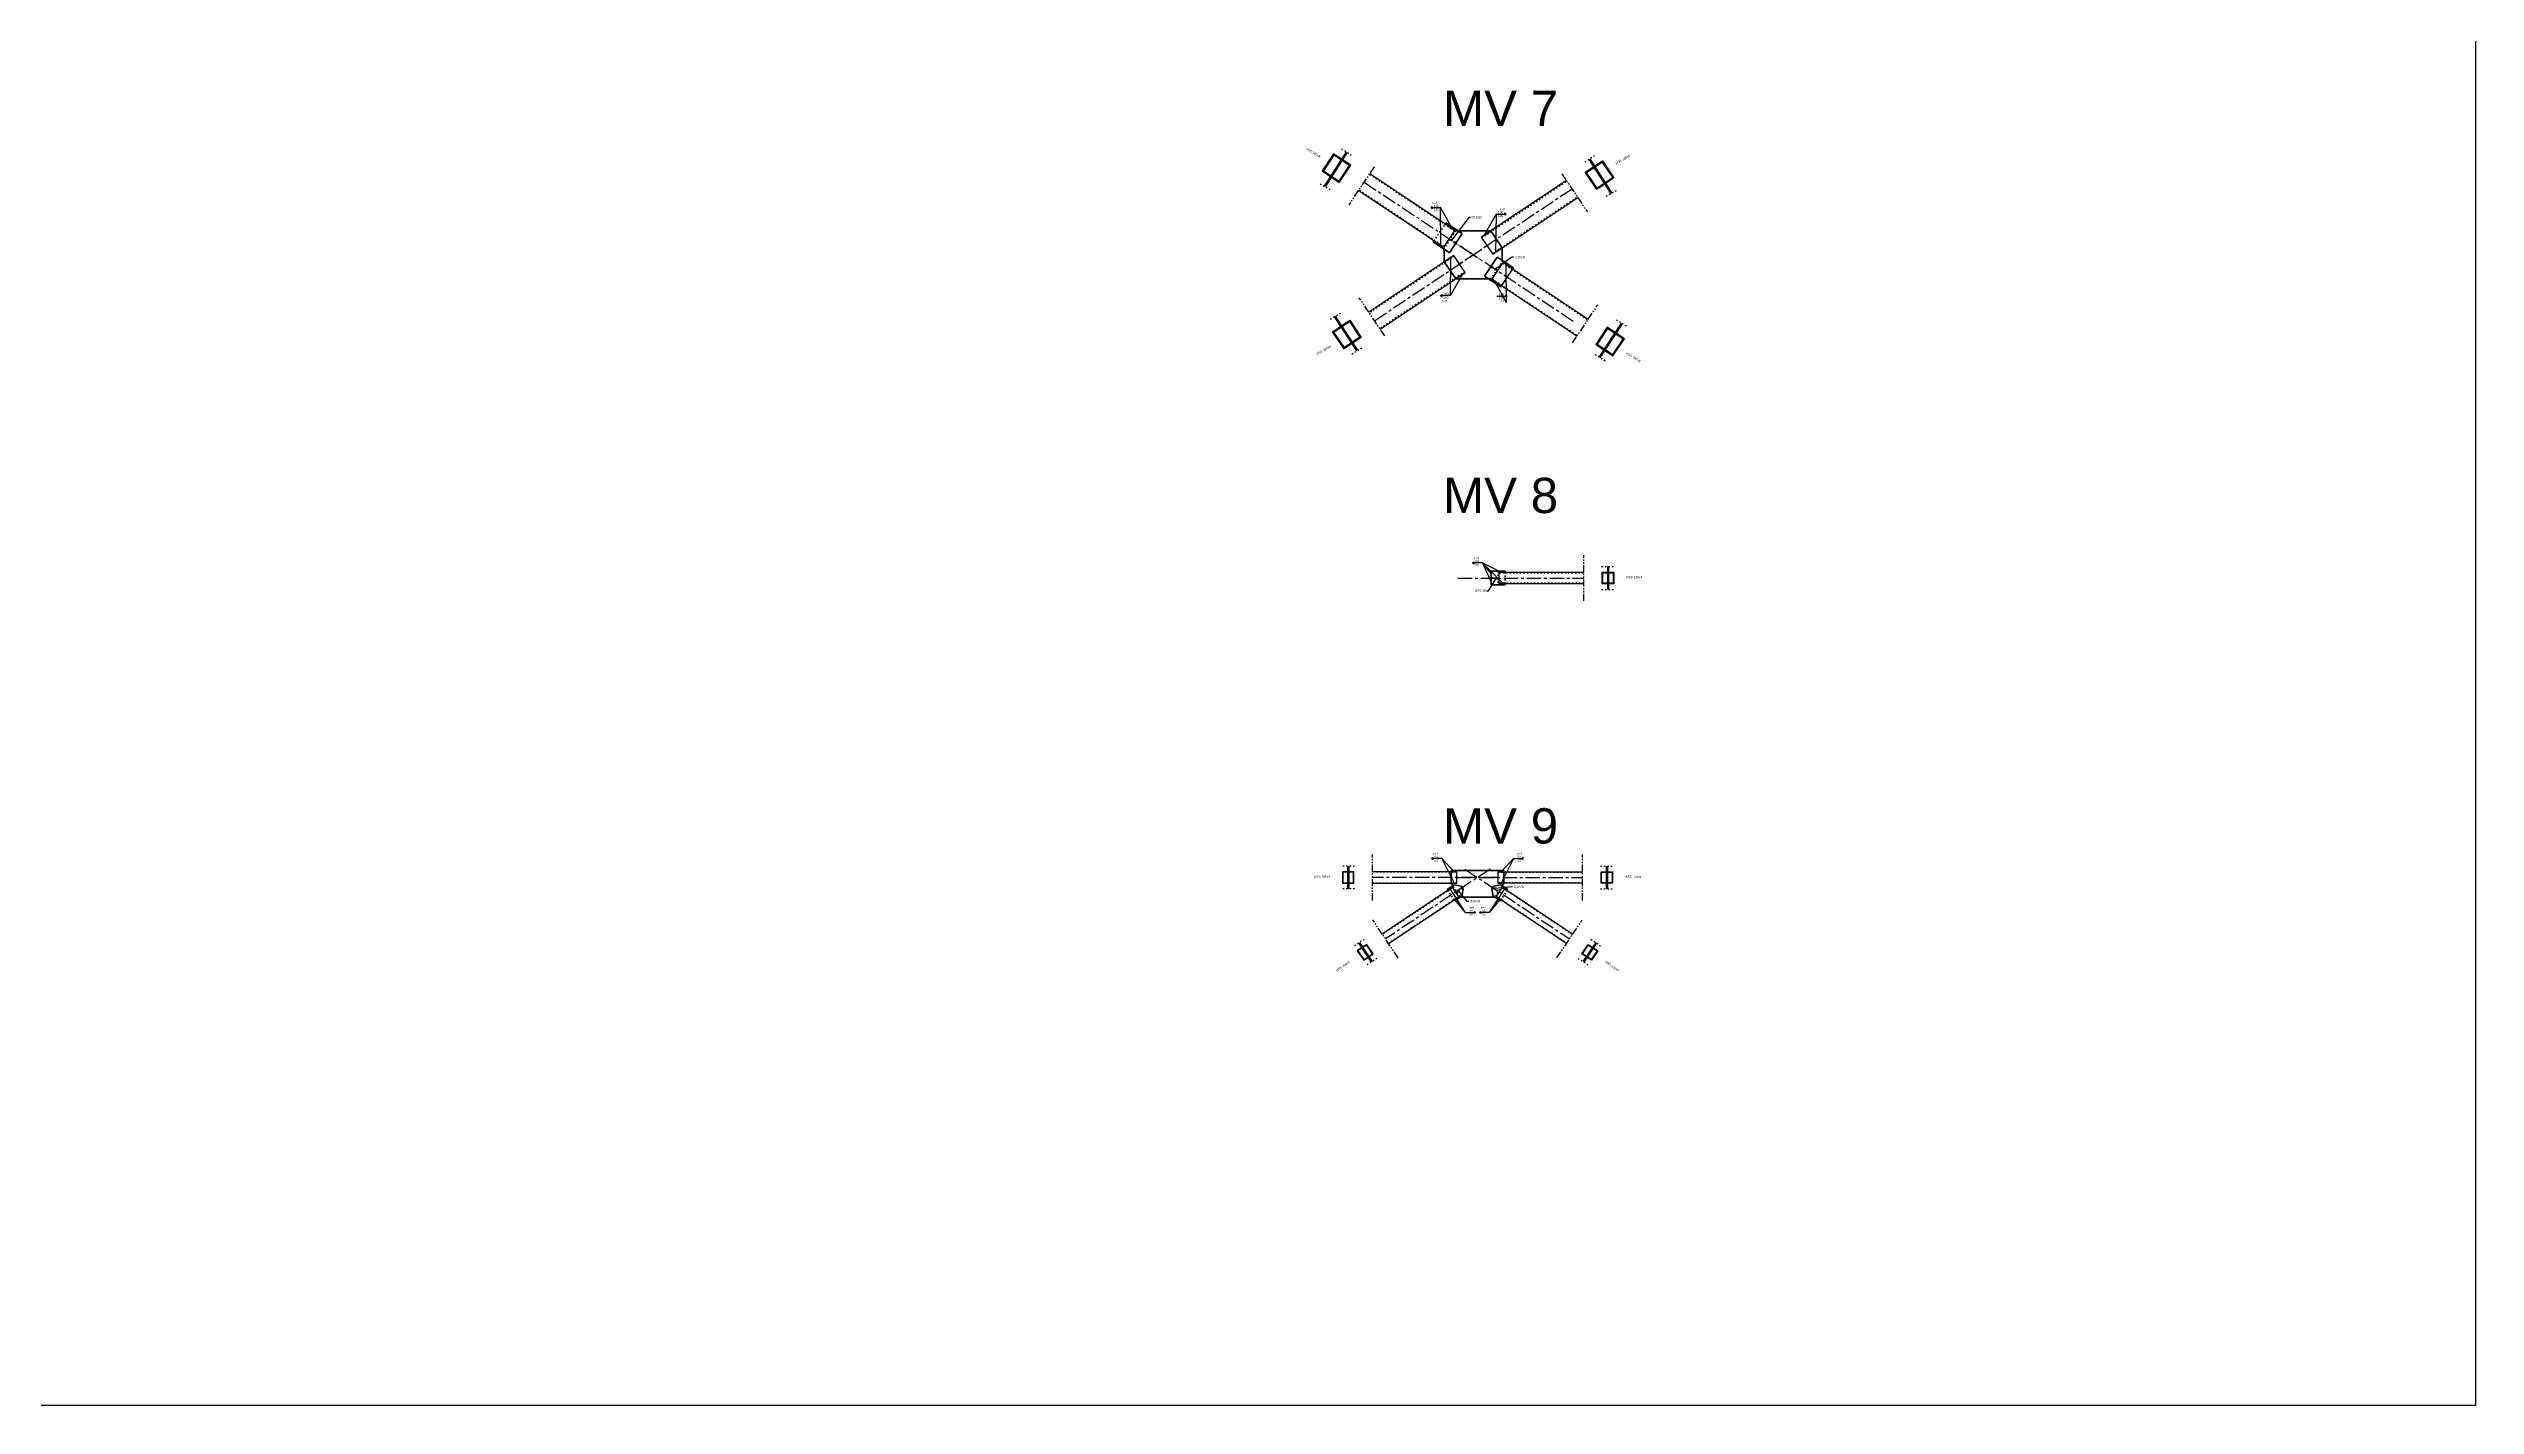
# Model space of a CAD drawing. Header units: inches. Extents: x -15 to 1885144, y -42615 to 866270.
# Drawn here: x 863051 to 884218, y 23281 to 35122 of the extents above; entities that cross this region are included whole.
import ezdxf

# ---------------------------------------------------------------- set-up
doc = ezdxf.new("R2010")
doc.units = ezdxf.units.IN
doc.header["$LTSCALE"] = 100
doc.header["$MEASUREMENT"] = 0
for name, pattern in [('CENTER', [2, 1.25, -0.25, 0.25, -0.25]), ('dash line', [30, 12, -18]), ('PHANTOM2', [1.25, 0.625, -0.125, 0.125, -0.125, 0.125, -0.125])]:
    doc.linetypes.add(name, pattern=pattern)
for name, color, linetype in [('bolt', 1, 'Continuous'), ('sections', 3, 'Continuous'), ('sections Dimensions', 6, 'Continuous')]:
    doc.layers.add(name, color=color, linetype=linetype)
doc.layers.add('gusset plate', color=1, linetype='Continuous', lineweight=35)
doc.layers.add('weld', color=2, linetype='Continuous', lineweight=35)
doc.styles.get("Standard").update_dxf_attribs({"font": 'arial.ttf'})
doc.dimstyles.new('connections', dxfattribs={"dimtxt": 20, "dimasz": 15, "dimexe": 0.0625, "dimexo": 0.0625, "dimgap": 10, "dimtad": 0, "dimtih": 1, "dimtoh": 1, "dimzin": 0, "dimdsep": 46, "dimtxsty": 'Standard', "dimblk": 'OBLIQUE', "dimcen": 0.09, "dimse1": 1, "dimse2": 1, "dimclrd": 256, "dimclre": 256, "dimclrt": 256, "dimadec": 0, "dimazin": 0, "dimtfac": 1, "dimtofl": 0, "dimtmove": 0, "dimatfit": 3, "dimfxl": 1, "dimtfillclr": 256, "dimtolj": 1, "dimtzin": 0, "dimlwe": -1, "dimarcsym": 0})

# ---------------------------------------------------------------- blocks, each defined once
blk = doc.blocks.new('_Oblique')
at = {"color": 0, "linetype": 'ByBlock', "lineweight": -2}
blk.add_line((-0.5, -0.5), (0.5, 0.5), dxfattribs=at)
blk = doc.blocks.new('*D810')
at = {"layer": 'Defpoints', "color": 0, "ltscale": 10, "transparency": 16777216}
for p in [(875677, 30497), (875682, 30505)]:
    blk.add_point(p, dxfattribs=at)
at = {"layer": 'sections Dimensions', "lineweight": -2, "ltscale": 10, "transparency": 16777216}
for p, q in [((875609, 30391), (875677, 30497)), ((875594, 30391), (875609, 30391))]:
    blk.add_line(p, q, dxfattribs=at)
at = {"layer": 'sections Dimensions', "ltscale": 10, "transparency": 16777216}
blk.add_line((875680, 30501), (875680, 30501), dxfattribs=at)
blk.add_line((875680, 30501), (875680, 30501), dxfattribs=at)
at = {"layer": 'sections Dimensions', "lineweight": -2, "ltscale": 10, "transparency": 16777216, "xscale": 15, "yscale": 15, "zscale": 15, "rotation": 57.33730179351284}
blk.add_blockref('_Oblique', (875677, 30497), dxfattribs=at)
at = {"layer": 'sections Dimensions', "ltscale": 10, "transparency": 16777216, "insert": (875539, 30391), "char_height": 20, "attachment_point": 5}
blk.add_mtext('\\A1;∅10.00', dxfattribs=at)
blk = doc.blocks.new('*D811')
at = {"layer": 'Defpoints', "color": 0, "ltscale": 10, "transparency": 16777216}
for p in [(875290, 33452), (875284, 33444)]:
    blk.add_point(p, dxfattribs=at)
at = {"layer": 'sections Dimensions', "ltscale": 10, "transparency": 16777216}
blk.add_line((875287, 33448), (875287, 33448), dxfattribs=at)
blk.add_line((875287, 33448), (875287, 33448), dxfattribs=at)
at = {"layer": 'sections Dimensions', "lineweight": -2, "ltscale": 10, "transparency": 16777216}
for p, q in [((875439, 33649), (875290, 33452)), ((875454, 33649), (875439, 33649))]:
    blk.add_line(p, q, dxfattribs=at)
at = {"layer": 'sections Dimensions', "lineweight": -2, "ltscale": 10, "transparency": 16777216, "xscale": 15, "yscale": 15, "zscale": 15, "rotation": 232.8536529259639}
blk.add_blockref('_Oblique', (875290, 33452), dxfattribs=at)
at = {"layer": 'sections Dimensions', "ltscale": 10, "transparency": 16777216, "insert": (875508, 33649), "char_height": 20, "attachment_point": 5}
blk.add_mtext('\\A1;∅10.00', dxfattribs=at)
blk = doc.blocks.new('*D812')
at = {"layer": 'Defpoints', "color": 0, "ltscale": 10, "transparency": 16777216}
for p in [(875664, 33191), (875672, 33197)]:
    blk.add_point(p, dxfattribs=at)
at = {"layer": 'sections Dimensions', "lineweight": -2, "ltscale": 10, "transparency": 16777216}
for p, q in [((875814, 33300), (875672, 33197)), ((875829, 33300), (875814, 33300))]:
    blk.add_line(p, q, dxfattribs=at)
at = {"layer": 'sections Dimensions', "ltscale": 10, "transparency": 16777216}
blk.add_line((875668, 33194), (875668, 33194), dxfattribs=at)
blk.add_line((875668, 33194), (875668, 33194), dxfattribs=at)
at = {"layer": 'sections Dimensions', "lineweight": -2, "ltscale": 10, "transparency": 16777216, "xscale": 15, "yscale": 15, "zscale": 15, "rotation": 215.9445511294584}
blk.add_blockref('_Oblique', (875672, 33197), dxfattribs=at)
at = {"layer": 'sections Dimensions', "ltscale": 10, "transparency": 16777216, "insert": (875884, 33300), "char_height": 20, "attachment_point": 5}
blk.add_mtext('\\A1;∅10.00', dxfattribs=at)
blk = doc.blocks.new('*D813')
at = {"layer": 'Defpoints', "color": 0, "ltscale": 10, "transparency": 16777216}
for p in [(875341, 27778), (875348, 27771)]:
    blk.add_point(p, dxfattribs=at)
at = {"layer": 'sections Dimensions', "ltscale": 10, "transparency": 16777216}
blk.add_line((875345, 27775), (875345, 27775), dxfattribs=at)
blk.add_line((875345, 27775), (875345, 27775), dxfattribs=at)
at = {"layer": 'sections Dimensions', "lineweight": -2, "ltscale": 10, "transparency": 16777216}
for p, q in [((875423, 27680), (875348, 27771)), ((875438, 27680), (875423, 27680))]:
    blk.add_line(p, q, dxfattribs=at)
at = {"layer": 'sections Dimensions', "lineweight": -2, "ltscale": 10, "transparency": 16777216, "xscale": 15, "yscale": 15, "zscale": 15, "rotation": 129.5961557500444}
blk.add_blockref('_Oblique', (875348, 27771), dxfattribs=at)
at = {"layer": 'sections Dimensions', "ltscale": 10, "transparency": 16777216, "insert": (875492, 27680), "char_height": 20, "attachment_point": 5}
blk.add_mtext('\\A1;∅10.00', dxfattribs=at)
blk = doc.blocks.new('*D826')
at = {"layer": 'Defpoints', "color": 0, "ltscale": 10, "transparency": 16777216}
for p in [(875655, 27791), (875665, 27792)]:
    blk.add_point(p, dxfattribs=at)
at = {"layer": 'sections Dimensions', "ltscale": 10, "transparency": 16777216}
for p in [(875659, 27791), (875660, 27791)]:
    blk.add_line(p, (875660, 27791), dxfattribs=at)
at = {"layer": 'sections Dimensions', "lineweight": -2, "ltscale": 10, "transparency": 16777216}
blk.add_line((875821, 27807), (875665, 27792), dxfattribs=at)
at = {"layer": 'sections Dimensions', "lineweight": -2, "ltscale": 10, "transparency": 16777216, "xscale": 15, "yscale": 15, "zscale": 15, "rotation": 185.3960101603359}
blk.add_blockref('_Oblique', (875665, 27792), dxfattribs=at)
at = {"layer": 'sections Dimensions', "ltscale": 10, "transparency": 16777216, "insert": (875876, 27807), "char_height": 20, "attachment_point": 5}
blk.add_mtext('\\A1;∅10.00', dxfattribs=at)

msp = doc.modelspace()

# ---------------------------------------------------------------- linework, layer by layer
at = {"layer": 'bolt', "ltscale": 10}
for centre in [(875287.131, 33448.392), (875312.093, 33431.751), (875643.272, 33210.965), (875668.234, 33194.324), (875649.703, 30501.197), (875679.703, 30501.197), (875344.641, 27774.611), (875369.603, 27791.252), (875659.526, 27791.252), (875684.487, 27774.611)]:
    msp.add_circle(centre, 5, dxfattribs=at)
at = {"layer": 'gusset plate', "linetype": 'dash line', "ltscale": 0.01}
for p, q in [((875133.202, 33442.845), (875233.048, 33592.614)), ((875324.574, 33531.597), (875224.728, 33381.828)), ((875630.791, 33111.119), (875730.637, 33260.888)), ((875822.163, 33199.871), (875716.77, 33041.781)), ((875694.703, 30561.197), (875694.703, 30441.197)), ((875754.703, 30451.197), (875754.703, 30551.197)), ((875309.972, 27691.406), (875254.502, 27774.611)), ((875359.895, 27724.688), (875304.425, 27807.893)), ((875669.233, 27724.688), (875724.703, 27807.893)), ((875719.156, 27691.406), (875780.173, 27782.931))]:
    msp.add_line(p, q, dxfattribs=at)
at = {"layer": 'gusset plate', "ltscale": 10}
for p, q in [((875233.048, 33592.614), (875238.595, 33600.935)), ((875238.595, 33600.935), (875380.044, 33506.635)), ((875380.044, 33506.635), (875269.104, 33340.225)), ((875324.574, 33531.597), (875630.791, 33531.597)), ((875630.791, 33531.597), (875730.637, 33381.828)), ((875133.202, 33442.845), (875127.655, 33434.524)), ((875127.655, 33434.524), (875269.104, 33340.225)), ((875224.728, 33260.888), (875224.728, 33381.828)), ((875324.574, 33111.119), (875224.728, 33260.888)), ((875686.261, 33302.49), (875575.321, 33136.08)), ((875827.71, 33208.191), (875686.261, 33302.49)), ((875730.637, 33381.828), (875730.637, 33260.888)), ((875630.791, 33111.119), (875324.574, 33111.119)), ((875716.77, 33041.781), (875575.321, 33136.08)), ((875822.163, 33199.871), (875827.71, 33208.191)), ((875754.703, 30561.197), (875634.703, 30561.197)), ((875634.703, 30561.197), (875634.703, 30441.197)), ((875754.703, 30551.197), (875754.703, 30561.197)), ((875634.703, 30441.197), (875754.703, 30441.197)), ((875754.703, 30441.197), (875754.703, 30451.197)), ((875744.703, 27947.893), (875284.425, 27947.893)), ((875284.425, 27947.893), (875284.425, 27937.893)), ((875744.703, 27937.893), (875744.703, 27947.893)), ((875248.955, 27782.931), (875311.359, 27824.534)), ((875254.502, 27774.611), (875248.955, 27782.931)), ((875284.425, 27937.893), (875284.425, 27837.893)), ((875298.878, 27816.213), (875284.425, 27837.893)), ((875304.425, 27807.893), (875298.878, 27816.213)), ((875311.359, 27824.534), (875374.034, 27811.646)), ((875374.034, 27811.646), (875390.132, 27787.499)), ((875377.923, 27724.688), (875390.132, 27787.499)), ((875655.094, 27811.646), (875638.996, 27787.499)), ((875651.205, 27724.688), (875638.996, 27787.499)), ((875717.769, 27824.534), (875655.094, 27811.646)), ((875780.173, 27782.931), (875717.769, 27824.534)), ((875724.703, 27807.893), (875730.25, 27816.213)), ((875730.25, 27816.213), (875744.703, 27837.893)), ((875744.703, 27837.893), (875744.703, 27937.893)), ((875309.972, 27691.406), (875315.519, 27683.085)), ((875315.519, 27683.085), (875377.923, 27724.688)), ((875359.895, 27724.688), (875365.442, 27716.367)), ((875365.442, 27716.367), (875663.686, 27716.367)), ((875713.609, 27683.085), (875651.205, 27724.688)), ((875669.233, 27724.688), (875663.686, 27716.367)), ((875719.156, 27691.406), (875713.609, 27683.085))]:
    msp.add_line(p, q, dxfattribs=at)
at = {"layer": 'sections', "ltscale": 10}
for p, q in [((874370.108, 34220.425), (874176.999, 33921.747)), ((874378.506, 34214.996), (874185.397, 33916.318)), ((876485.334, 34153.979), (876678.443, 33855.301)), ((876493.732, 34159.408), (876686.841, 33860.73)), ((875216.407, 33387.375), (874474.563, 33881.938)), ((874574.409, 34031.707), (875316.253, 33537.144)), ((876289.431, 33970.69), (875547.586, 33476.127)), ((875647.432, 33326.358), (876389.277, 33820.921)), ((875316.253, 33537.144), (875216.407, 33387.375)), ((875547.586, 33476.127), (875647.432, 33326.358)), ((875307.933, 33316.358), (874566.088, 32821.795)), ((875407.779, 33166.589), (875307.933, 33316.358)), ((875639.112, 33105.572), (875738.958, 33255.341)), ((875738.958, 33255.341), (876480.802, 32760.778)), ((874665.934, 32672.026), (875407.779, 33166.589)), ((876380.956, 32611.009), (875639.112, 33105.572)), ((875716.77, 33041.781), (875822.163, 33199.871)), ((874461.634, 32483.308), (874268.525, 32781.986)), ((874470.031, 32488.737), (874276.922, 32787.415)), ((876576.859, 32427.72), (876769.968, 32726.398)), ((876585.257, 32422.291), (876778.366, 32720.969)), ((875704.703, 30551.197), (876440.358, 30551.197)), ((875704.703, 30451.197), (875704.703, 30551.197)), ((876647.28, 30601.197), (876647.28, 30401.197)), ((876657.28, 30601.197), (876657.28, 30401.197)), ((876440.358, 30451.197), (875704.703, 30451.197)), ((874381.848, 27987.893), (874381.848, 27787.893)), ((874391.848, 27987.893), (874391.848, 27787.893)), ((876637.28, 27987.893), (876637.28, 27787.893)), ((876647.28, 27987.893), (876647.28, 27787.893)), ((875334.425, 27937.893), (874598.77, 27937.893)), ((874598.77, 27837.893), (875334.425, 27837.893)), ((875296.105, 27802.346), (874684.003, 27394.277)), ((875351.575, 27719.141), (875296.105, 27802.346)), ((875334.425, 27837.893), (875334.425, 27937.893)), ((875677.553, 27719.141), (875733.023, 27802.346)), ((875694.703, 27937.893), (876430.358, 27937.893)), ((875694.703, 27837.893), (875694.703, 27937.893)), ((876430.358, 27837.893), (875694.703, 27837.893)), ((875733.023, 27802.346), (876345.126, 27394.277)), ((874739.473, 27311.072), (875351.575, 27719.141)), ((876289.656, 27311.072), (875677.553, 27719.141)), ((874475.778, 27315.553), (874586.718, 27149.143)), ((874484.098, 27321.1), (874595.038, 27154.69)), ((876545.03, 27321.1), (876434.09, 27154.69)), ((876553.35, 27315.553), (876442.41, 27149.143))]:
    msp.add_line(p, q, dxfattribs=at)
at = {"layer": 'sections', "linetype": 'dash line', "ltscale": 0.01}
for p, q in [((874328.12, 34247.573), (874420.494, 34187.848)), ((876535.72, 34186.556), (876443.346, 34126.831)), ((874141.456, 33942.307), (874236.673, 33887.228)), ((875220.845, 33394.031), (874479, 33888.594)), ((875311.816, 33530.488), (874569.971, 34025.051)), ((875552.024, 33469.471), (876293.868, 33964.034)), ((876722.384, 33881.29), (876627.167, 33826.211)), ((875642.995, 33333.014), (876384.839, 33827.577)), ((875312.37, 33309.702), (874570.526, 32815.139)), ((875734.52, 33248.685), (876476.365, 32754.122)), ((875403.341, 33173.245), (874661.497, 32678.682)), ((875643.549, 33112.228), (876385.394, 32617.665)), ((874232.981, 32761.425), (874328.198, 32816.505)), ((876813.91, 32700.408), (876718.692, 32755.488)), ((874419.645, 32456.16), (874512.02, 32515.884)), ((876627.245, 32395.143), (876534.871, 32454.867)), ((875704.703, 30547.197), (876440.358, 30547.197)), ((876597.28, 30601.197), (876707.28, 30601.197)), ((876440.358, 30455.197), (875704.703, 30455.197)), ((876597.28, 30401.197), (876707.28, 30401.197)), ((874441.848, 27987.893), (874331.848, 27987.893)), ((876587.28, 27987.893), (876697.28, 27987.893)), ((874441.848, 27787.893), (874331.848, 27787.893)), ((875334.425, 27933.893), (874598.77, 27933.893)), ((874598.77, 27841.893), (875334.425, 27841.893)), ((875298.324, 27799.017), (874686.221, 27390.949)), ((875694.703, 27933.893), (876430.358, 27933.893)), ((876430.358, 27841.893), (875694.703, 27841.893)), ((875730.805, 27799.017), (876342.907, 27390.949)), ((876587.28, 27787.893), (876697.28, 27787.893)), ((874737.254, 27314.401), (875349.356, 27722.469)), ((876291.875, 27314.401), (875679.772, 27722.469)), ((874525.701, 27348.835), (874434.175, 27287.818)), ((876503.427, 27348.835), (876594.953, 27287.818)), ((874636.641, 27182.425), (874545.115, 27121.408)), ((876392.487, 27182.425), (876484.013, 27121.408))]:
    msp.add_line(p, q, dxfattribs=at)
at = {"layer": 'sections', "linetype": 'PHANTOM2'}
for p, q in [((874613.238, 34089.951), (874391.358, 33757.13)), ((876250.602, 34028.933), (876472.482, 33696.113)), ((874704.763, 32613.782), (874482.883, 32946.602)), ((876342.127, 32552.765), (876564.007, 32885.585)), ((876440.358, 30301.197), (876440.358, 30701.197)), ((874598.77, 27687.893), (874598.77, 28087.893)), ((876430.358, 27687.893), (876430.358, 28087.893)), ((874822.678, 27186.265), (874600.798, 27519.085)), ((876206.451, 27186.265), (876428.331, 27519.085))]:
    msp.add_line(p, q, dxfattribs=at)
at = {"layer": 'sections', "linetype": 'CENTER'}
for p, q in [((874524.486, 33956.822), (875527.731, 33287.993)), ((876339.354, 33895.805), (875336.109, 33226.976)), ((874616.011, 32746.91), (875619.256, 33415.74)), ((876347.674, 32741.363), (875344.43, 33410.193)), ((875344.014, 30501.197), (876440.358, 30501.197)), ((875623.951, 27960.817), (874711.738, 27352.675)), ((875405.177, 27960.817), (876317.391, 27352.675)), ((875695.114, 27887.893), (874598.77, 27887.893)), ((875334.014, 27887.893), (876430.358, 27887.893))]:
    msp.add_line(p, q, dxfattribs=at)
at = {"layer": 'sections'}
msp.add_lwpolyline([(842209.618, 87263.057), (884218.467, 87263.057), (884218.467, 23280.578), (842209.618, 23280.578)], close=True, dxfattribs=at)
at = {"layer": 'sections', "ltscale": 10}
for points in [[(874159.397, 34053.39), (874309.166, 33953.544), (874409.012, 34103.313), (874259.243, 34203.159)], [(874170.491, 34055.609), (874306.948, 33964.638), (874397.918, 34101.094), (874261.462, 34192.065)], [(876704.442, 33992.373), (876554.673, 33892.527), (876454.827, 34042.296), (876604.596, 34142.142)], [(876693.348, 33994.592), (876556.892, 33903.621), (876465.921, 34040.077), (876602.377, 34131.048)], [(874250.923, 32650.343), (874400.692, 32750.189), (874500.538, 32600.42), (874350.769, 32500.574)], [(874262.017, 32648.124), (874398.473, 32739.095), (874489.444, 32602.639), (874352.988, 32511.668)], [(876795.968, 32589.326), (876646.199, 32689.172), (876546.353, 32539.403), (876696.122, 32439.557)], [(876784.874, 32587.107), (876648.418, 32678.078), (876557.447, 32541.622), (876693.903, 32450.651)]]:
    msp.add_lwpolyline(points, close=True, dxfattribs=at)
for points in [[(876647.28, 30451.197), (876602.28, 30451.197), (876602.28, 30551.197), (876647.28, 30551.197)], [(876647.28, 30455.197), (876606.28, 30455.197), (876606.28, 30547.197), (876647.28, 30547.197)], [(876657.28, 30551.197), (876702.28, 30551.197), (876702.28, 30451.197), (876657.28, 30451.197)], [(876657.28, 30547.197), (876698.28, 30547.197), (876698.28, 30455.197), (876657.28, 30455.197)], [(874381.848, 27937.893), (874336.848, 27937.893), (874336.848, 27837.893), (874381.848, 27837.893)], [(874381.848, 27933.893), (874340.848, 27933.893), (874340.848, 27841.893), (874381.848, 27841.893)], [(874391.848, 27837.893), (874436.848, 27837.893), (874436.848, 27937.893), (874391.848, 27937.893)], [(874391.848, 27841.893), (874432.848, 27841.893), (874432.848, 27933.893), (874391.848, 27933.893)], [(876637.28, 27837.893), (876592.28, 27837.893), (876592.28, 27937.893), (876637.28, 27937.893)], [(876637.28, 27841.893), (876596.28, 27841.893), (876596.28, 27933.893), (876637.28, 27933.893)], [(876647.28, 27937.893), (876692.28, 27937.893), (876692.28, 27837.893), (876647.28, 27837.893)], [(876647.28, 27933.893), (876688.28, 27933.893), (876688.28, 27841.893), (876647.28, 27841.893)], [(874503.513, 27273.951), (874466.071, 27248.989), (874521.541, 27165.784), (874558.983, 27190.746)], [(874505.732, 27270.623), (874471.618, 27247.88), (874522.65, 27171.331), (874556.764, 27194.074)], [(874567.303, 27196.293), (874604.746, 27221.254), (874549.276, 27304.459), (874511.833, 27279.498)], [(874565.085, 27199.621), (874599.199, 27222.364), (874548.166, 27298.912), (874514.052, 27276.17)], [(876461.825, 27196.293), (876424.383, 27221.254), (876479.853, 27304.459), (876517.295, 27279.498)], [(876464.044, 27199.621), (876429.93, 27222.364), (876480.962, 27298.912), (876515.076, 27276.17)], [(876525.615, 27273.951), (876563.058, 27248.989), (876507.588, 27165.784), (876470.145, 27190.746)], [(876523.397, 27270.623), (876557.511, 27247.88), (876506.478, 27171.331), (876472.364, 27194.074)]]:
    msp.add_lwpolyline(points, dxfattribs=at)
at = {"layer": 'sections Dimensions'}
for p, q in [((875108.798, 33732.695), (875118.798, 33742.695)), ((875196.225, 33732.695), (875108.798, 33732.695)), ((875108.798, 33732.695), (875118.798, 33722.695)), ((875118.798, 33732.695), (875118.798, 33742.695)), ((875118.798, 33732.695), (875118.798, 33722.695)), ((875675.935, 33677.225), (875763.362, 33677.225)), ((875763.362, 33677.225), (875753.362, 33687.225)), ((875753.362, 33677.225), (875753.362, 33687.225)), ((875763.362, 33677.225), (875753.362, 33667.225)), ((875753.362, 33677.225), (875753.362, 33667.225)), ((875192.003, 32965.491), (875202.003, 32975.491)), ((875279.43, 32965.491), (875192.003, 32965.491)), ((875192.003, 32965.491), (875202.003, 32955.491)), ((875202.003, 32965.491), (875202.003, 32975.491)), ((875202.003, 32965.491), (875202.003, 32955.491)), ((875684.256, 32959.944), (875771.683, 32959.944)), ((875771.683, 32959.944), (875761.683, 32969.944)), ((875761.683, 32959.944), (875761.683, 32969.944)), ((875771.683, 32959.944), (875761.683, 32949.944)), ((875761.683, 32959.944), (875761.683, 32949.944)), ((875471.638, 30633.55), (875481.638, 30643.55)), ((875559.065, 30633.55), (875471.638, 30633.55)), ((875471.638, 30633.55), (875481.638, 30623.55)), ((875481.638, 30633.55), (875481.638, 30643.55)), ((875481.638, 30633.55), (875481.638, 30623.55)), ((875114.498, 28053.179), (875124.498, 28063.179)), ((875201.925, 28053.179), (875114.498, 28053.179)), ((875114.498, 28053.179), (875124.498, 28043.179)), ((875124.498, 28053.179), (875124.498, 28063.179)), ((875124.498, 28053.179), (875124.498, 28043.179)), ((875827.203, 28053.179), (875914.63, 28053.179)), ((875914.63, 28053.179), (875904.63, 28063.179)), ((875904.63, 28053.179), (875904.63, 28063.179)), ((875914.63, 28053.179), (875904.63, 28043.179)), ((875904.63, 28053.179), (875904.63, 28043.179)), ((875410.147, 27582.721), (875497.574, 27582.721)), ((875497.574, 27582.721), (875487.574, 27592.721)), ((875487.574, 27582.721), (875487.574, 27592.721)), ((875497.574, 27582.721), (875487.574, 27572.721)), ((875487.574, 27582.721), (875487.574, 27572.721)), ((875531.555, 27582.721), (875541.555, 27592.721)), ((875618.982, 27582.721), (875531.555, 27582.721)), ((875531.555, 27582.721), (875541.555, 27572.721)), ((875541.555, 27582.721), (875541.555, 27592.721)), ((875541.555, 27582.721), (875541.555, 27572.721))]:
    msp.add_line(p, q, dxfattribs=at)
at = {"layer": 'sections Dimensions', "ltscale": 10}
for p, q in [((875187.904, 33738.242), (875291.292, 33553.785)), ((875187.904, 33738.242), (875191.446, 33404.016)), ((875675.935, 33677.225), (875572.548, 33492.768)), ((875675.935, 33677.225), (875672.394, 33342.999)), ((875279.43, 32965.491), (875282.971, 33299.717)), ((875767.461, 32904.474), (875763.919, 33238.7)), ((875279.43, 32965.491), (875382.817, 33149.948)), ((875767.461, 32904.474), (875664.073, 33088.931)), ((875559.065, 30633.55), (875634.703, 30536.197)), ((875559.065, 30633.55), (875634.703, 30466.197)), ((875559.065, 30633.55), (875719.703, 30551.197)), ((875559.065, 30633.55), (875740.069, 30451.197)), ((875201.925, 28053.179), (875309.425, 27837.893)), ((875201.925, 28053.179), (875309.425, 27937.893)), ((875827.203, 28053.179), (875719.703, 27837.893)), ((875827.203, 28053.179), (875719.703, 27937.893)), ((875410.147, 27582.721), (875275.304, 27788.478)), ((875618.982, 27582.721), (875753.825, 27788.478)), ((875410.147, 27582.721), (875315.89, 27695.35)), ((875618.982, 27582.721), (875713.239, 27695.35))]:
    msp.add_line(p, q, dxfattribs=at)
at = {"layer": 'weld', "ltscale": 10}
for p, q in [((875316.253, 33537.144), (875233.048, 33592.614)), ((875547.586, 33476.127), (875630.791, 33531.597)), ((875216.407, 33387.375), (875133.202, 33442.845)), ((875307.933, 33316.358), (875224.728, 33260.888)), ((875647.432, 33326.358), (875730.637, 33381.828)), ((875738.958, 33255.341), (875822.163, 33199.871)), ((875407.779, 33166.589), (875324.574, 33111.119)), ((875639.112, 33105.572), (875722.317, 33050.102)), ((875634.703, 30561.197), (875634.703, 30511.197)), ((875634.703, 30441.197), (875634.703, 30491.197)), ((875704.703, 30551.197), (875754.703, 30551.197)), ((875704.703, 30451.197), (875754.703, 30451.197)), ((875296.105, 27802.346), (875254.502, 27774.611)), ((875334.425, 27937.893), (875284.425, 27937.893)), ((875334.425, 27837.893), (875284.425, 27837.893)), ((875694.703, 27937.893), (875744.703, 27937.893)), ((875694.703, 27837.893), (875744.703, 27837.893)), ((875733.023, 27802.346), (875774.626, 27774.611)), ((875351.575, 27719.141), (875309.972, 27691.406)), ((875677.553, 27719.141), (875719.156, 27691.406))]:
    msp.add_line(p, q, dxfattribs=at)

# ---------------------------------------------------------------- texts
at = {"layer": 'sections', "ltscale": 10}
for s, p in [('MV 7', (875213.755, 34446.327)), ('MV 8', (875213.755, 31068.293)), ('MV 9', (875213.755, 28184.369))]:
    msp.add_text(s, height=307.9287, dxfattribs=at).set_placement(p)
at = {"layer": 'sections Dimensions', "linetype": 'dash line'}
for s, rotation, p in [('HSS 180x8', 328.9725636, (874014.665, 34242.834)), ('HSS 180x8', 31.0274364, (876727.195, 34108.445)), ('HSS 180x8', 31.0274364, (874116.5, 32443.76)), ('HSS 180x8', 328.9725636, (876808.411, 32456.116)), ('HSS 100x4', 359.0201379, (876809.812, 30500.212)), ('HSS 100x4', 0.9798621, (874087.113, 27884.475)), ('HSS 100x4', 359.0201379, (876799.812, 27886.908)), ('HSS 100x4', 34.6699296, (874287.909, 27066.015)), ('HSS 100x4', 325.3300704, (876624.249, 27146.919))]:
    msp.add_text(s, height=20, rotation=rotation, dxfattribs=at).set_placement(p)
for s, p in [('s=8', (875118.95, 33766.668)), ('100', (875131.425, 33738.767)), ('100', (875131.425, 33706.881)), ('100', (875692.413, 33683.297)), ('100', (875692.413, 33651.411)), ('s=8', (875707.753, 33711.198)), ('s=8', (875202.155, 32911.778)), ('100', (875214.63, 32971.564)), ('100', (875214.63, 32939.678)), ('100', (875700.733, 32966.017)), ('100', (875700.733, 32934.131)), ('s=8', (875716.074, 32906.231)), ('s=4', (875481.79, 30667.523)), ('50', (875494.266, 30639.622)), ('50', (875494.266, 30607.737)), ('s=4', (875124.65, 28087.152)), ('50', (875137.126, 28059.251)), ('50', (875137.126, 28027.366)), ('s=4', (875859.144, 28087.152)), ('50', (875861.102, 28059.251)), ('50', (875861.102, 28027.366)), ('s=4', (875442.088, 27616.694)), ('50', (875444.046, 27588.794)), ('50', (875444.046, 27556.908)), ('s=4', (875541.707, 27616.694)), ('50', (875554.182, 27588.794)), ('50', (875554.182, 27556.908))]:
    msp.add_text(s, height=20, dxfattribs=at).set_placement(p)

# ---------------------------------------------------------------- dimensions: what is measured, and where the dimension line sits
at = {"layer": 'sections Dimensions', "ltscale": 10}
for p1, p2, picture, middle in [((875284.112, 33444.406), (875290.151, 33452.377), '*D811', (875508.473, 33648.706)), ((875664.186, 33191.389), (875672.282, 33197.259), '*D812', (875883.834, 33300.19)), ((875682.401, 30505.406), (875677.004, 30496.988), '*D810', (875539.416, 30390.918)), ((875341.454, 27778.463), (875347.828, 27770.758), '*D813', (875492.301, 27680.228)), ((875654.548, 27790.781), (875664.504, 27791.722), '*D826', (875821.019, 27806.506))]:
    dim = msp.add_diameter_dim_2p(p1=p1, p2=p2, dimstyle='connections', dxfattribs=at)
    dim.commit()
    dim.dimension.update_dxf_attribs({"geometry": picture, "text_midpoint": middle, "dimtype": 163})

doc.saveas('drawing.dxf')
